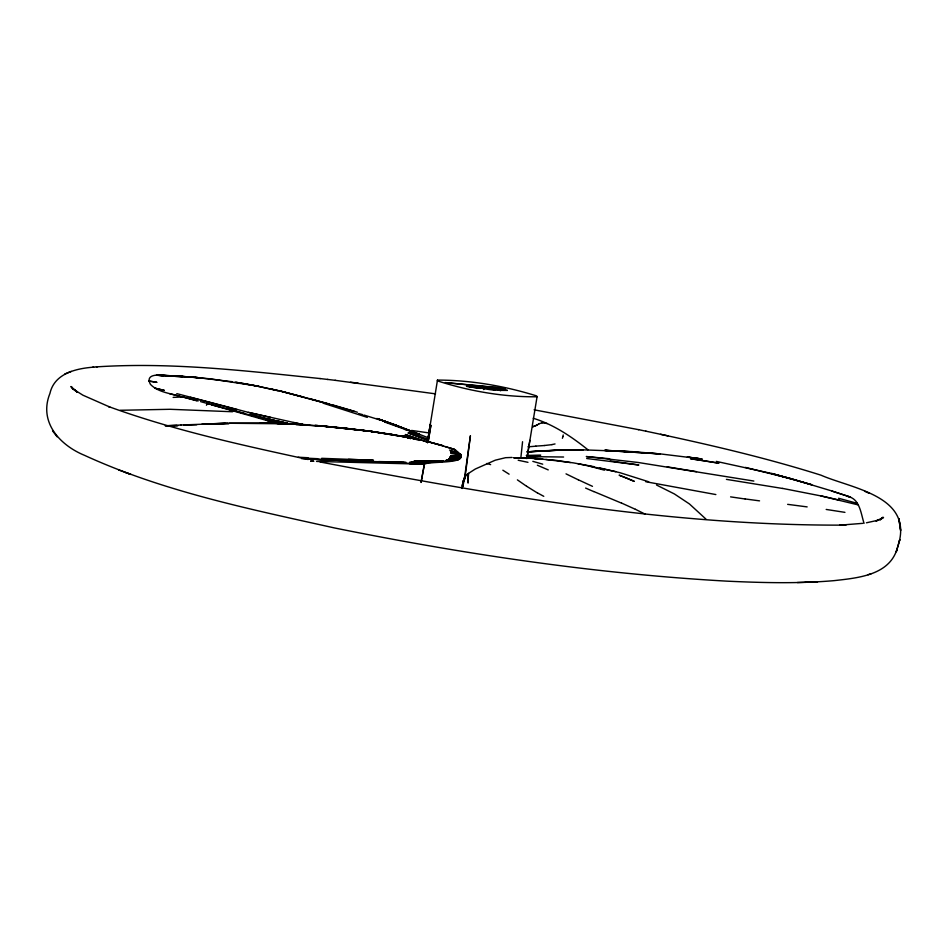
<?xml version="1.0" encoding="UTF-8"?>
<svg xmlns="http://www.w3.org/2000/svg" width="948" height="948" viewBox="0 0 948 948"><rect width="100%" height="100%" fill="white"/><g stroke="black" fill="none" stroke-linecap="round" stroke-linejoin="round"><path stroke-width="1.42" d="M462.292 486.241L462.837 482.651M462.055 488.457L462.292 485.542M465.681 476.169L464.615 478.906C467.056 471.393 461.475 484.724 462.695 486.786L465.243 475.884L470.409 435.748L464.603 477.318M462.695 486.786L462.92 483.93M520.867 457.718L522.561 441.721M465.29 475.837L468.454 473.431L468.063 482.828L468.454 473.431L475.315 469.011L495.294 460.183L505.568 457.694L512.05 457.457M462.423 484.795L462.506 484.108M437.478 380.089L437.395 380.859C469.165 391.097 503.72 397.165 537.066 396.762L536.615 395.909C504.81 386.014 470.777 380.089 437.478 380.089L427.418 442.1L405.282 434.516L427.453 442.124L428.022 440.085M427.572 442.657L430.285 424.194L427.56 442.657M467.779 477.804L468.431 473.55M483.741 389.569L484.12 387.187C458.725 384.663 494.335 390.789 495.804 390.161L484.12 387.187M527.041 457.683L537.066 396.762M428.069 442.361L430.925 425.178L428.034 442.396M526.875 458.488L529.873 440.37M427.678 441.567L453.985 449.174C479.178 465.35 430.368 460.479 424.372 464.212L421.054 482.473L424.431 464.07L412.475 464.034M562.899 436.542L563.219 434.978M464.556 478.882L465.172 476.086M464.567 478.965L465.195 476.192M462.636 483.587L465.48 475.695M463.371 481.169L463.773 479.7M899.024 542.446C911.36 495.579 850.913 488.279 821.004 475.185C763.531 457.043 704.708 443.605 645.789 431.162M897.128 548.809C889.188 575.483 857.348 577.984 834.157 580.638C798.394 583.743 762.405 582.795 726.595 581.136C594.68 573.706 463.655 554.082 334.229 527.894C249.727 509.076 163.577 491.597 84.467 455.313C59.807 445.181 38.406 422.002 49.936 393.444C54.403 373.37 76.148 368.476 93.627 367.149M463.062 481.56L463.264 480.837M463.975 479.001L463.454 480.446M562.389 438.296L562.958 436.59M465.018 476.429L463.738 479.439M464.07 478.633L464.39 477.851M206.451 405.258L207.28 403.469L209.496 404.109M880.04 520.179L882.766 517.288L880.739 519.338L883.536 517.43L875.964 520.973L878.654 520.108L866.448 522.798M536.71 425.19L539.104 423.792M539.057 423.744L542.161 422.844M64.808 373.986L71.23 371.403M868.095 574.725L871.153 573.706M551.89 444.588L555.03 443.948M862.739 523.343L839.608 525.18L846.114 524.872L844.834 524.931M544.389 445.513L551.937 444.648M96.459 366.876C171.209 361.994 246.03 370.869 320.294 378.572M92.56 367.267L97.514 366.757M527.87 446.852L535.893 446.188M527.538 451.817L560.92 450.051L527.112 451.876M526.981 451.888L539.376 451.07M535.833 446.129L544.46 445.524M120.23 410.283L170.107 409.287L232.556 411.752M180.558 425.024L228.397 423.246L291.522 423.863M173.14 397.39L182.597 396.928L185.441 397.615M181.175 424.988L165.189 425.794L176.909 425.403M810.291 582.155L817.532 581.835M538.82 450.987L560.92 450.051M169.194 426.114L173.531 425.936M840.864 525.133C665.555 525.465 491.692 494.572 319.986 461.96M805.101 582.333L811.417 582.108L797.351 582.534M227.71 423.258L205.254 423.981L225.245 423.341M183.959 425.178L196.734 424.787M173.496 425.984L177.691 425.877M526.27 455.455L540.692 455.087M201.806 424.242L228.658 423.839M229.215 423.282L259.539 423.009M540.905 456.45L526.673 456.581L563.598 457.019M583.186 449.921L560.529 450.087L582.724 449.838L632.399 451.639L660.341 453.938L604.504 450.407L659.962 453.855L702.219 459.033M430.83 462.399L413.198 462.423L442.147 462.245M179.883 396.24C169.858 393.325 158.138 392.235 150.471 384.414C141.311 367.267 181.862 379.295 182.964 376.451L156.645 375.254M409.346 463.679L412.427 463.702M409.761 462.15L419.857 462.292L411.219 462.162M424.372 464.212L316.525 461.427M387.211 461.889L405.91 462.245M385.137 461.949L404.085 462.328M378.643 461.569L392.65 461.866M348.129 460.823L394.261 462.162M401.822 463.11L415.568 463.43M369.495 462.162L372.185 462.245L368.144 462.138M370.099 462.221L372.528 462.292M156.515 375.266L181.08 376.297L210.361 378.833L257.702 386.12M287.848 423.697L273.368 423.223L301.737 424.431M157.83 375.278L181.08 376.297M348.414 459.353L373.465 460.266L321.68 458.311M374.045 461.7L306.548 458.939M303.775 458.026L317.556 458.69M301.618 458.631L304.509 458.773M298.182 457.22L307.97 457.73M302.744 424.455L288.856 423.72L305.849 424.668M605.274 450.336L633.11 451.888L605.381 450.324M524.422 457.718L555.848 460.325L570.352 462.529M534.376 458.749L543.074 459.27M523.746 457.635L538.274 458.548M449.956 448.214L453.985 449.174M542.102 422.784L544.318 422.962M158.517 375.289L162.914 375.894M342.666 427.986L314.866 425.391L368.44 430.961L411.337 437.964L367.836 430.89L392.496 434.504M609.635 458.737L586.291 456.545L638.253 462.494L753.85 481.051M316.585 425.462L372.007 431.482L343.638 428.058L346.162 428.318M319.192 425.64L372.007 431.482M319.618 425.711L347.537 428.508M545.835 459.484L573.41 462.873L593.792 466.641M847.962 496.586C859.907 498.684 860.962 513.994 864.055 523.355M195.312 377.363L232.497 381.748L231.585 381.629M586.694 458.512L638.869 464.994L610.121 460.965M459.294 454.945L461.048 455.147L450.904 453.428M319.903 378.536L327.842 379.461M327.487 379.413L335.426 380.349M343.638 428.058L371.628 431.423M335.106 380.314L435.535 393.858M350.476 382.198L358.202 383.17M787.646 504.348L807.151 506.896M745.175 498.944L759.549 500.864M701.65 458.986L687.3 457.007L701.354 458.939M404.772 429.491L407.498 429.871M411.598 430.439L429.408 432.975M730.588 496.871L745.164 499.004M368.44 430.961L395.6 435.108M235.934 382.328L247.309 384.213L235.045 382.115M826.194 509.443L844.941 512.358M726.417 479.368L782.538 488.457M667.25 466.854L696.484 471.654M715.859 494.56L645.754 481.714M389.901 434.172L410.2 437.727M534.091 409.809L638.656 429.681M258.994 386.393L247.677 384.319L258.626 386.334M716.285 461.38L772.17 473.621M782.55 488.398L820.838 495.899L858.118 504.881M577.924 463.702L615.833 471.666M395.269 435.061L413.364 438.462M638.312 429.61L646.121 431.233M182.336 396.868L196.757 400.791M544.259 422.95L547.174 423.566M308.159 459.519C240.946 444.944 173.413 430.155 108.665 406.585L109.814 407.036L82.926 395.197L73.091 389.024L77.416 392.176L70.97 386.547L73.032 389.249L71.384 386.594M667.902 435.855L660.566 434.279M599.811 467.933L620.111 472.756L648.681 481.762M518.189 460.242L527.965 462.328M176.802 393.633L248.352 412.368L306.192 425.261L293.702 422.512M270.773 417.476L248.388 412.368M287.422 423.543L269.54 419.3L287.445 423.543M820.814 495.84L839.644 500.165M277.539 390.647L255.131 385.658L281.366 391.323L329.726 404.085M186.021 397.757L198.203 400.933M269.848 388.68L280.999 391.275M288.05 423.483L276.792 420.876L287.73 423.436M273.036 420.296L286.782 423.555M745.412 467.4L792.433 479.131L831.858 490.981M169.585 393.657L181.969 396.928M273.095 420.296L250.45 414.703L284.08 422.915M285.751 423.602L281.473 422.559L285.573 423.566M276.591 421.244L286.912 423.744M274.6 421.054L286.178 423.875M279.34 422.405L284.945 423.78M272.396 420.817L283.784 423.697M272.171 420.77L283.511 423.649M200.609 401.62L207.28 403.469M237.249 409.654L190.335 397.295M276.757 422.156L283.156 423.803M303.727 397.094L281.366 391.323L326.207 403.445M449.589 450.075L457.22 452.066M426.707 441.33L443.593 445.868M244.868 413.612L212.34 405.021M427.11 441.448L442.278 445.465M278.582 423.839L211.641 404.784M772.916 473.893L811.772 484.736L791.627 478.882M589.253 466.072L604.397 470.161M771.719 473.502L791.343 478.823M771.838 473.538L792.327 479.072M838.565 498.281L857.276 503.329M309.368 398.575L354.422 411.408M358.569 413.529L362.634 414.643M248.921 414.786L253.092 415.947M513.461 457.73L515.262 458.358M255.889 416.717L260.048 417.902M532.835 461.356L542.718 464.176M239.097 411.989L247.523 414.394M232.035 409.963L236.277 411.183L226.288 408.315M206.652 403.315L213.264 405.223M486.774 463.477L490.637 464.627M218.004 406.135L220.149 406.775M445.145 446.544L455.55 449.838M410.638 438.509L403.741 436.436L410.626 438.58M331.705 404.606L357.372 412.214M364.02 415.07L380.776 420.225M533.214 418.258C553.561 424.455 571.478 436.625 587.938 449.779M323.244 403.196L367.326 417.393M419.217 440.429L404.204 435.736L415.034 439.315M403.86 436.246L410.697 438.403M384.604 422.026L419.774 434.658M382.174 420.651L400.696 427.086M397.994 425.901L379.461 419.407L419.466 434.231M379.022 419.265L416.113 432.928M377.209 418.625L396.454 425.403M376.83 418.471L396.146 425.308M125.681 472.566L130.86 474.415L118.654 469.959M409.666 432.478L428.33 439.517M398.575 426.15L428.567 437.905M621.521 503.127L593.804 491.538M537.374 465.231L548.24 469.9M585.603 488.066L593.709 491.585M656.561 485.032L674.395 493.955L689.409 503.933L706.059 519.196M621.568 503.068L635.361 509.301M864.849 491.348L869.269 493.351M592.476 486.336L578.375 479.818M566.027 473.858L578.256 479.806M635.409 509.301L645.197 514.172M537.528 492.936L543.773 496.325M526.661 486.277L537.433 492.984M502.855 470.208L509.1 474.178M517.395 479.866L526.578 486.265M75.105 390.493L77.416 392.176M52.519 430.819L57.117 436.803M462.186 487.71L462.257 488.421M899.759 539.756L896.346 551.594L899.759 539.756M536.769 425.202L532.977 426.695L536.769 425.202M458.145 459.673L447.231 459.768L458.145 459.673M456.877 460.254L445.833 460.491L456.877 460.254M459.484 458.832L448.736 458.642L459.484 458.832M444.055 461.143L414.098 461.214L444.055 461.143M514.48 457.967L527.159 458.358L514.48 457.967M460.384 457.884L449.873 457.398L460.384 457.884M507.393 390.398L501.67 390.386L500.248 390.031L504.834 390.055L493.718 388.372L507.393 390.398M472.424 386.369L466.463 386.346L480.34 388.396L469.047 386.701L473.858 386.737L472.424 386.369M261.15 423.057L260.19 423.045L275.027 423.282L261.15 423.057M424.183 464.141L412.783 463.975L424.183 464.141M460.681 457.363L450.312 456.663L460.681 457.363M313.646 461.214L310.778 461.095L313.646 461.214M351.791 460.965L306.074 458.927L351.791 460.965M309.806 425.214L295.847 424.467L323.517 426.292L309.806 425.214M460.977 456.675L450.679 455.668L460.977 456.675M183.983 376.534L170.474 375.764L198.168 377.648L183.983 376.534M489.156 387.661L487.355 387.495L500.852 390.623L489.156 387.661M503.139 388.064L445.311 382.601L505.094 388.55L503.139 388.064M704.767 460.835L690.547 458.749L718.94 463.193L704.767 460.835M156.74 382.293L148.883 381.037L156.74 382.293M457.505 453.819L450.738 452.504L461.001 454.756L457.505 453.819M457.256 453.156L450.454 451.651L460.846 454.353L457.256 453.156M164.3 390.398L155.057 388.194L164.3 390.398M281.177 424.171L267.692 420.58L281.189 424.194M271.069 420.936L265.594 419.454L271.069 420.971M217.767 405.874L215.611 405.258L217.767 405.874M850.463 497.072L832.131 491.123L850.463 497.072M422.156 438.071L408.007 432.94L427.915 440.275L422.156 438.071M626.616 478.065L619.127 475.173L634.307 481.371L626.616 478.065M900.6 530.37L898.882 518.746L900.6 530.37"/></g></svg>
